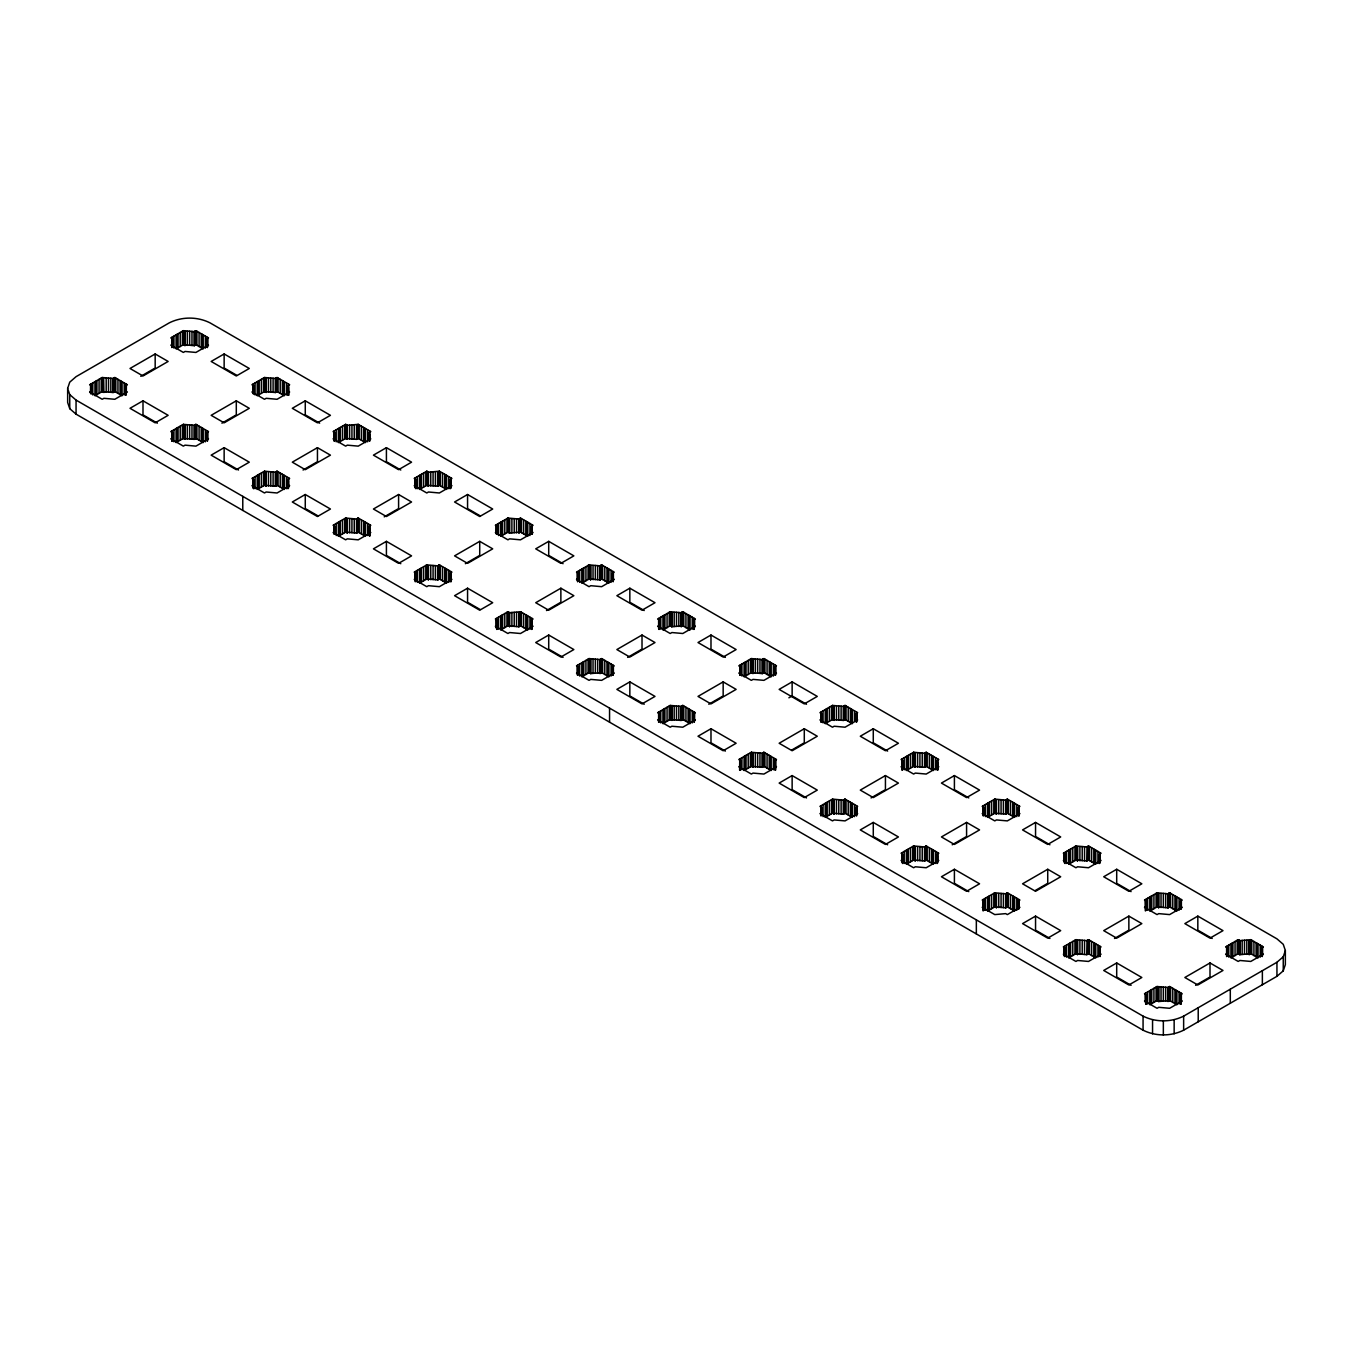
<?xml version="1.0" encoding="UTF-8"?>
<svg xmlns="http://www.w3.org/2000/svg" width="1353" height="1353" viewBox="0 0 1353 1353"><rect width="100%" height="100%" fill="white"/><g stroke="black" fill="none" stroke-linecap="round" stroke-linejoin="round"><path stroke-width="1.5" d="M91.328 385.723L91.328 391.051L89.636 392.015L102.219 399.287L103.91 398.306L114.802 399.287L127.368 392.015L125.694 391.051L125.694 385.723L127.368 384.759L114.802 377.504L113.111 378.468L102.219 377.504L89.636 384.759L91.328 385.723L91.328 393.757M172.474 338.893L172.474 344.203L170.782 345.167L183.365 352.44L185.04 351.459L195.931 352.44L208.514 345.167L206.84 344.203L206.84 338.893L208.514 337.912L195.931 330.656L194.257 331.62L183.365 330.656L170.782 337.912L172.474 338.893L172.474 346.926M172.474 432.571L172.474 437.898L170.782 438.862L183.365 446.135L185.04 445.154L195.931 446.135L208.514 438.862L206.84 437.898L206.84 432.571L208.514 431.607L195.931 424.352L194.257 425.316L183.365 424.352L170.782 431.607L172.474 432.571L172.474 440.604M253.603 385.723L253.603 391.051L251.929 392.015L264.495 399.287L266.186 398.306L277.077 399.287L289.66 392.015L287.969 391.051L287.969 385.723L289.66 384.759L277.077 377.504L275.403 378.468L264.495 377.504L251.929 384.759L253.603 385.723L253.603 393.757M253.603 479.419L253.603 484.746L251.929 485.71L264.495 492.982L266.186 492.002L277.077 492.982L289.66 485.71L287.969 484.746L287.969 479.419L289.66 478.455L277.077 471.199L275.403 472.163L264.495 471.199L251.929 478.455L253.603 479.419L253.603 488.754M334.292 433.907L334.749 437.898L333.075 438.862L345.641 446.135L347.332 445.154L358.224 446.135L370.807 438.862L369.115 437.898L369.115 432.571L370.807 431.607L358.224 424.352L347.332 425.316L345.641 424.352L333.075 431.607L334.749 432.571L334.292 440.588M334.292 527.585L334.749 531.594L333.075 532.558L345.641 539.83L347.332 538.849L358.224 539.83L370.807 532.558L369.115 531.594L369.115 526.266L370.807 525.302L358.224 518.047L356.532 519.011L345.641 518.047L333.075 525.302L334.749 526.266L334.292 534.283M659.317 619.962L659.317 625.289L657.643 626.253L670.209 633.508L671.9 632.544L682.791 633.508L695.357 626.253L693.683 625.289L693.683 619.962L695.357 618.997L682.791 611.725L681.1 612.706L670.209 611.725L657.643 618.997L659.317 619.962L659.317 629.297M659.317 713.657L659.317 718.984L657.643 719.948L670.209 727.204L671.9 726.24L682.791 727.204L695.357 719.948L693.683 718.984L693.683 713.657L695.357 712.693L682.791 705.42L681.1 706.401L670.209 705.42L657.643 712.693L659.317 713.657L659.317 721.69M740.463 666.809L740.463 672.137L738.772 673.101L751.355 680.356L753.029 679.392L763.938 680.356L776.504 673.101L774.829 672.137L774.829 666.809L776.504 665.845L763.938 658.573L762.246 659.554L751.355 658.573L738.772 665.845L740.463 666.809L740.463 674.843M740.463 760.504L740.463 765.832L738.772 766.796L751.355 774.051L753.029 773.087L763.938 774.051L776.504 766.796L774.829 765.832L774.829 760.504L776.504 759.54L763.938 752.268L762.246 753.249L751.355 752.268L738.772 759.54L740.463 760.504L740.463 769.84M821.609 713.657L821.609 718.984L819.918 719.948L832.501 727.204L834.175 726.24L845.067 727.204L857.65 719.948L855.959 718.984L855.959 713.657L857.65 712.693L845.067 705.42L843.393 706.401L832.501 705.42L819.918 712.693L821.609 713.657L821.609 721.69M821.609 807.352L821.609 812.663L819.918 813.643L832.501 820.899L834.175 819.935L845.067 820.899L857.65 813.643L855.959 812.663L855.959 807.352L857.65 806.388L845.067 799.116L843.393 800.097L832.501 799.116L819.918 806.388L821.609 807.352L821.609 815.385M902.299 761.824L902.739 765.832L901.064 766.796L913.63 774.051L915.321 773.087L926.213 774.051L938.796 766.796L937.105 765.832L937.105 760.504L938.796 759.54L926.213 752.268L924.539 753.249L913.63 752.268L901.064 759.54L902.739 760.504L902.299 769.857M902.299 855.519L902.739 859.51L901.064 860.491L913.63 867.747L915.321 866.783L926.213 867.747L938.796 860.491L937.105 859.51L937.105 854.2L938.796 853.236L926.213 845.963L924.539 846.944L913.63 845.963L901.064 853.236L902.739 854.2L902.299 862.216M1227.306 947.895L1227.306 953.205L1225.632 954.186L1238.198 961.442L1239.889 960.478L1250.781 961.442L1263.364 954.186L1261.672 953.205L1261.672 947.895L1263.364 946.914L1250.781 939.659L1239.889 940.639L1238.198 939.659L1225.632 946.914L1227.306 947.895L1227.306 955.928M67.65 388.396L69.747 382.155L76.056 376.675L169.362 322.809C181.978 316.534 197.318 316.534 209.935 322.809L1276.944 938.847L1283.253 944.326L1285.35 950.55L1285.35 964.604L1283.253 970.845L1276.944 976.325L1183.638 1030.191C1171.021 1036.466 1155.682 1036.466 1143.065 1030.191L76.056 414.153L69.747 408.674L67.65 402.45L67.65 388.396L69.747 394.619L69.747 408.674M1283.253 970.845L1283.253 956.791L1285.35 950.55M415.895 479.419L415.895 484.746L414.204 485.71L426.787 492.982L428.461 492.002L439.37 492.982L451.936 485.71L450.261 484.746L450.261 479.419L451.936 478.455L439.37 471.199L428.461 472.163L426.787 471.199L414.204 478.455L415.895 479.419L415.895 488.754M415.895 573.114L415.895 578.441L414.204 579.405L426.787 586.678L428.461 585.697L439.37 586.678L451.936 579.405L450.261 578.441L450.261 573.114L451.936 572.15L439.37 564.877L437.679 565.858L426.787 564.877L414.204 572.15L415.895 573.114L415.895 581.147M497.041 526.266L497.041 531.594L495.35 532.558L507.933 539.83L509.607 538.849L520.499 539.83L533.082 532.558L531.391 531.594L531.391 526.266L533.082 525.302L520.499 518.047L518.825 519.011L507.933 518.047L495.35 525.302L497.041 526.266L497.041 534.3M497.041 619.962L497.041 625.289L495.35 626.253L507.933 633.508L509.607 632.544L520.499 633.508L533.082 626.253L531.391 625.289L531.391 619.962L533.082 618.997L520.499 611.725L509.607 612.706L507.933 611.725L495.35 618.997L497.041 619.962L497.041 629.297M578.171 573.114L578.171 578.441L576.496 579.405L589.062 586.678L590.754 585.697L601.645 586.678L614.228 579.405L612.537 578.441L612.537 573.114L614.228 572.15L601.645 564.877L599.971 565.858L589.062 564.877L576.496 572.15L578.171 573.114L578.171 581.147M578.171 666.809L578.171 672.137L576.496 673.101L589.062 680.356L590.754 679.392L601.645 680.356L614.228 673.101L612.537 672.137L612.537 666.809L614.228 665.845L601.645 658.573L599.971 659.554L589.062 658.573L576.496 665.845L578.171 666.809L578.171 674.843M983.885 807.352L983.885 812.663L982.193 813.643L994.776 820.899L996.468 819.935L1007.359 820.899L1019.925 813.643L1018.251 812.663L1018.251 807.352L1019.925 806.388L1007.359 799.116L1005.668 800.097L994.776 799.116L982.193 806.388L983.885 807.352L983.885 815.385M983.885 901.047L983.885 906.358L982.193 907.339L994.776 914.594L1005.668 913.63L1007.359 914.594L1019.925 907.339L1018.251 906.358L1018.251 901.047L1019.925 900.066L1007.359 892.811L1005.668 893.792L994.776 892.811L982.193 900.066L983.885 901.047L983.885 910.383M1065.031 854.2L1065.031 859.51L1063.34 860.491L1075.923 867.747L1077.597 866.783L1088.505 867.747L1101.071 860.491L1099.397 859.51L1099.397 854.2L1101.071 853.236L1088.505 845.963L1086.814 846.944L1075.923 845.963L1063.34 853.236L1065.031 854.2L1065.031 863.535M1065.031 947.895L1065.031 953.205L1063.34 954.186L1075.923 961.442L1077.597 960.478L1088.505 961.442L1101.071 954.186L1099.397 953.205L1099.397 947.895L1101.071 946.914L1088.505 939.659L1086.814 940.639L1075.923 939.659L1063.34 946.914L1065.031 947.895L1065.031 955.928M1146.16 901.047L1146.16 906.358L1144.486 907.339L1157.069 914.594L1158.743 913.63L1169.635 914.594L1182.218 907.339L1180.526 906.358L1180.526 901.047L1182.218 900.066L1169.635 892.811L1167.96 893.792L1157.069 892.811L1144.486 900.066L1146.16 901.047L1146.16 910.383M1146.16 994.743L1146.16 1000.053L1144.486 1001.034L1157.069 1008.289L1158.743 1007.325L1169.635 1008.289L1182.218 1001.034L1180.526 1000.053L1180.526 994.743L1182.218 993.762L1169.635 986.506L1167.96 987.47L1157.069 986.506L1144.486 993.762L1146.16 994.743L1146.16 1004.078M69.747 394.619L76.056 400.099L1143.065 1016.137C1155.682 1022.411 1171.021 1022.411 1183.638 1016.137L1276.944 962.271L1283.253 956.791M155.172 353.962L130.006 368.473L142.995 375.982L168.144 361.454L155.172 353.962L155.172 368.016L140.797 376.32M203.204 334.851L203.204 348.905L195.931 344.711L194.257 345.675L183.365 344.711L176.093 348.905L176.093 334.851M94.947 381.698L94.947 395.752L102.219 391.558L113.111 392.522L114.802 391.558L122.074 395.752L122.074 381.698M142.995 400.809L130.006 408.302L155.172 422.829L168.144 415.32L142.995 400.809L142.995 414.864L157.371 423.168M224.141 353.962L211.153 361.454L236.301 375.982L249.29 368.473L224.141 353.962L224.141 368.016L236.707 375.271M236.301 400.809L211.153 415.32L224.141 422.829L249.29 408.302L236.301 400.809L236.301 414.864L221.926 423.168M203.204 428.546L203.204 442.6L195.931 438.406L194.257 439.37L183.365 438.406L176.093 442.6L176.093 428.546M284.35 381.698L284.35 395.752L277.077 391.558L275.403 392.522L264.495 391.558L257.239 395.752L257.239 381.698M224.141 447.657L211.153 455.149L236.301 469.677L249.29 462.168L224.141 447.657L224.141 461.711L238.5 470.015M305.271 400.809L292.299 408.302L317.448 422.829L330.436 415.32L305.271 400.809L305.271 414.864L319.646 423.168M317.448 447.657L292.299 462.168L305.271 469.677L330.436 455.149L317.448 447.657L317.448 461.711L303.072 470.015M284.35 475.393L284.35 489.448L277.077 485.253L275.403 486.217L264.495 485.253L258.22 488.873L258.22 474.818M365.496 428.546L365.496 442.6L358.224 438.406L356.532 439.37L345.641 438.406L338.368 442.6L338.368 428.546M305.271 494.505L292.299 501.997L317.448 516.525L330.436 509.016L305.271 494.505L305.271 508.559L317.854 515.814M386.417 447.657L373.428 455.149L398.594 469.677L411.566 462.168L386.417 447.657L386.417 461.711L400.792 470.015M398.594 494.505L373.428 509.016L386.417 516.525L411.566 501.997L398.594 494.505L398.594 508.559L384.218 516.863M365.496 522.241L365.496 536.295L358.224 532.101L356.532 533.065L345.641 532.101L338.368 536.295L338.368 522.241M446.642 475.393L446.642 489.448L439.37 485.253L437.679 486.217L426.787 485.253L419.515 489.448L419.515 475.393M386.417 541.352L373.428 548.844L398.594 563.355L411.566 555.863L386.417 541.352L386.417 555.406L400.792 563.694M467.563 494.505L454.574 501.997L479.723 516.525L492.712 509.016L467.563 494.505L467.563 508.559L480.129 515.814M479.723 541.352L454.574 555.863L467.563 563.355L492.712 548.844L479.723 541.352L479.723 555.406L465.364 563.694M446.642 569.089L446.642 583.143L439.37 578.949L437.679 579.913L426.787 578.949L419.515 583.143L419.515 569.089M527.771 522.241L527.771 536.295L520.499 532.101L509.607 533.065L507.933 532.101L500.661 536.295L500.661 522.241M467.563 588.2L454.574 595.692L479.723 610.203L492.712 602.711L467.563 588.2L467.563 602.254L480.129 609.51M548.709 541.352L535.72 548.844L560.869 563.355L573.858 555.863L548.709 541.352L548.709 555.406L563.068 563.694M560.869 588.2L535.72 602.711L548.709 610.203L573.858 595.692L560.869 588.2L560.869 602.254L546.494 610.541M527.771 615.936L527.771 629.991L520.499 625.796L518.825 626.76L507.933 625.796L500.661 629.991L500.661 615.936M608.918 569.089L608.918 583.143L601.645 578.949L599.971 579.913L589.062 578.949L581.807 583.143L581.807 569.089M548.709 635.031L535.72 642.54L560.869 657.051L573.858 649.558L548.709 635.031L548.709 649.102L563.068 657.389M629.838 588.2L616.867 595.692L642.015 610.203L655.004 602.711L629.838 588.2L629.838 602.254L644.214 610.541M642.015 635.031L616.867 649.558L629.838 657.051L655.004 642.54L642.015 635.031L642.015 649.102L627.64 657.389M608.918 662.784L608.918 676.838L601.645 672.644L590.754 673.608L589.062 672.644L581.807 676.838L581.807 662.784M662.936 615.936L662.936 629.991L670.209 625.796L671.9 626.76L682.791 625.796L690.064 629.991L690.064 615.936M629.838 681.878L616.867 689.387L642.015 703.898L655.004 696.406L629.838 681.878L629.838 695.949L644.214 704.236M710.985 635.031L697.996 642.54L723.162 657.051L736.133 649.558L710.985 635.031L710.985 649.102L725.36 657.389M723.162 681.878L697.996 696.406L710.985 703.898L736.133 689.387L723.162 681.878L723.162 695.949L708.786 704.236M771.193 662.784L771.193 676.838L763.938 672.644L762.246 673.608L751.355 672.644L744.082 676.838L744.082 662.784M662.936 709.632L662.936 723.686L670.209 719.492L681.1 720.456L682.791 719.492L690.064 723.686L690.064 709.632M710.985 728.726L697.996 736.235L723.162 750.746L736.133 743.254L710.985 728.726L710.985 742.797L725.36 751.084M792.131 681.878L779.142 689.387L804.291 703.898L817.28 696.406L792.131 681.878L792.131 695.949L806.506 704.236M788.884 697.81L792.131 695.949M804.291 728.726L779.142 743.254L792.131 750.746L817.28 736.235L804.291 728.726L804.291 742.797L791.725 750.052M771.193 756.462L771.193 770.534L763.938 766.322L762.246 767.303L751.355 766.322L744.082 770.534L744.082 756.462M852.339 709.632L852.339 723.686L845.067 719.492L843.393 720.456L832.501 719.492L825.229 723.686L825.229 709.632M792.131 775.573L779.142 783.083L804.291 797.593L817.28 790.101L792.131 775.573L792.131 789.645L806.506 797.932M873.277 728.726L860.288 736.235L885.437 750.746L898.426 743.254L873.277 728.726L873.277 742.797L887.636 751.084M885.437 775.573L860.288 790.101L873.277 797.593L898.426 783.083L885.437 775.573L885.437 789.645L871.061 797.932M852.339 803.31L852.339 817.381L845.067 813.17L843.393 814.151L832.501 813.17L825.229 817.381L825.229 803.31M933.485 756.462L933.485 770.534L926.213 766.322L924.539 767.303L913.63 766.322L906.358 770.534L906.358 756.462M873.277 822.421L860.288 829.913L885.437 844.441L898.426 836.949L873.277 822.421L873.277 836.475L887.636 844.779M954.406 775.573L941.434 783.083L966.583 797.593L979.572 790.101L954.406 775.573L954.406 789.645L968.782 797.932M966.583 822.421L941.434 836.949L954.406 844.441L979.572 829.913L966.583 822.421L966.583 836.475L952.208 844.779M933.485 850.158L933.485 864.229L926.213 860.018L924.539 860.998L913.63 860.018L906.358 864.229L906.358 850.158M1014.632 803.31L1014.632 817.381L1007.359 813.17L1005.668 814.151L994.776 813.17L987.504 817.381L987.504 803.31M954.406 869.269L941.434 876.761L966.583 891.289L979.572 883.797L954.406 869.269L954.406 883.323L968.782 891.627M1035.552 822.421L1022.564 829.913L1047.729 844.441L1060.701 836.949L1035.552 822.421L1035.552 836.475L1049.928 844.779M1047.729 869.269L1022.564 883.797L1035.552 891.289L1060.701 876.761L1047.729 869.269L1047.729 883.323L1035.146 890.595M1014.632 897.005L1014.632 911.076L1007.359 906.865L1005.668 907.846L994.776 906.865L987.504 911.076L987.504 897.005M1094.78 849.599L1094.78 863.654L1088.505 860.018L1086.814 860.998L1075.923 860.018L1068.65 864.229L1068.65 850.158M1035.552 916.116L1022.564 923.609L1047.729 938.136L1060.701 930.644L1035.552 916.116L1035.552 930.171L1049.928 938.475M1116.699 869.269L1103.71 876.761L1128.859 891.289L1141.847 883.797L1116.699 869.269L1116.699 883.323L1131.074 891.627M1128.859 916.116L1103.71 930.644L1116.699 938.136L1141.847 923.609L1128.859 916.116L1128.859 930.171L1114.5 938.475M1095.761 943.853L1095.761 957.924L1088.505 953.713L1086.814 954.694L1075.923 953.713L1068.65 957.924L1068.65 943.853M1176.907 897.005L1176.907 911.076L1169.635 906.865L1167.96 907.846L1157.069 906.865L1149.796 911.076L1149.796 897.005M1116.699 962.964L1103.71 970.456L1128.859 984.984L1141.847 977.492L1116.699 962.964L1116.699 977.018L1131.074 985.322M1197.828 916.116L1184.856 923.609L1210.005 938.136L1222.994 930.644L1197.828 916.116L1197.828 930.171L1212.203 938.475M1210.005 962.964L1184.856 977.492L1197.828 984.984L1222.994 970.456L1210.005 962.964L1210.005 977.018L1195.629 985.322M1176.907 990.7L1176.907 1004.755L1169.635 1000.56L1158.743 1001.541L1157.069 1000.56L1149.796 1004.755L1149.796 990.7M1258.053 943.853L1258.053 957.924L1250.781 953.713L1239.889 954.694L1238.198 953.713L1230.926 957.924L1230.926 943.853M1276.944 962.271L1276.944 976.325M1262.518 947.404L1262.518 955.438M1262.383 946.356L1262.281 956.571M1262.366 970.676L1262.366 984.747M1261.943 947.743L1262.129 955.911M1261.672 947.895L1261.672 955.928M1260.218 945.104L1260.218 957.163M1257.072 943.295L1257.072 957.349M1256.091 942.72L1256.091 956.774M1253.927 941.468L1253.927 955.539M1251.762 940.234L1251.762 954.288M1250.781 939.659L1250.781 953.713M1250.51 939.811L1250.51 953.865M1249.935 940.149L1249.935 954.203M1249.36 940.487L1249.36 954.541M1249.09 940.639L1249.09 954.694M1246.806 940.369L1246.806 954.423M1244.489 940.284L1244.489 954.339M1242.172 940.369L1242.172 954.423M1239.889 940.639L1239.889 954.694M1239.619 940.487L1239.619 954.541M1239.044 940.149L1239.044 954.203M1238.469 939.811L1238.469 953.865M1238.198 939.659L1238.198 953.713M1237.217 940.234L1237.217 954.288M1235.052 941.468L1235.052 955.539M1232.904 942.72L1232.904 956.774M1231.923 943.295L1231.923 957.349M1230.3 989.195L1230.3 1003.266M1228.778 945.104L1228.778 957.163M1227.053 947.743L1227.053 955.776M1226.85 949.214L1226.714 956.571M1226.613 946.356L1226.613 956.402M1198.217 1007.714L1198.217 1021.786M1183.638 1016.137L1183.638 1030.191M1181.372 900.557L1181.372 908.59M1181.372 994.252L1181.372 1002.285M1181.237 899.508L1180.983 909.064M1181.237 993.203L1180.983 1004.095M1180.797 900.895L1180.797 908.928M1180.797 994.59L1180.797 1004.23M1180.526 901.047L1180.526 909.081M1180.526 994.743L1180.526 1004.078M1179.072 898.257L1179.072 910.315M1179.072 991.952L1179.072 1004.011M1175.926 896.447L1175.926 910.501M1175.926 990.142L1175.926 1004.197M1174.945 895.872L1174.945 909.926M1174.945 989.567L1174.945 1003.622M1174.15 1019.773L1174.15 1033.827M1172.78 894.621L1172.78 908.692M1172.78 988.316L1172.78 1002.387M1170.616 893.386L1170.616 907.44M1170.616 987.081L1170.616 1001.135M1169.635 892.811L1169.635 906.865M1169.635 986.506L1169.635 1000.56M1169.381 892.963L1169.381 907.017M1169.381 986.658L1169.381 1000.713M1168.789 893.301L1168.789 907.356M1168.789 986.997L1168.789 1001.051M1168.214 893.64L1168.214 907.694M1168.214 987.335L1168.214 1001.389M1167.96 893.792L1167.96 907.846M1167.96 987.47L1167.96 1001.541M1165.677 893.521L1165.677 907.575M1165.677 987.216L1165.677 1001.271M1163.343 893.437L1163.343 907.491M1163.343 987.132L1163.343 1001.186M1163.343 1020.991L1163.343 1035.045M1161.026 893.521L1161.026 907.575M1161.026 987.216L1161.026 1001.271M1158.743 893.792L1158.743 907.846M1158.743 987.47L1158.743 1001.541M1158.489 893.64L1158.489 907.694M1158.489 987.335L1158.489 1001.389M1157.897 893.301L1157.897 907.356M1157.897 986.997L1157.897 1001.051M1157.322 892.963L1157.322 907.017M1157.322 986.658L1157.322 1000.713M1157.069 892.811L1157.069 906.865M1157.069 986.506L1157.069 1000.56M1156.088 893.386L1156.088 907.44M1156.088 987.081L1156.088 1001.135M1153.923 894.621L1153.923 908.692M1153.923 988.316L1153.923 1002.387M1152.553 1019.773L1152.553 1033.827M1151.758 895.872L1151.758 909.926M1151.758 989.567L1151.758 1003.622M1150.777 896.447L1150.777 910.501M1150.777 990.142L1150.777 1004.197M1147.632 898.257L1147.632 910.315M1147.632 991.952L1147.632 1004.011M1145.906 900.895L1145.906 910.535M1145.906 994.59L1145.906 1004.23M1145.467 899.508L1145.72 910.4M1145.467 993.203L1145.72 1004.095M1145.331 900.557L1145.331 910.873M1145.331 994.252L1145.331 1002.285M1143.065 1016.137L1143.065 1030.191M1100.09 852.661L1100.09 862.707M1100.09 946.356L1100.09 956.402M1099.837 855.519L1099.989 862.876M1099.837 949.214L1099.989 956.571M1099.651 854.047L1099.651 862.081M1099.651 947.743L1099.651 955.776M1099.397 854.2L1099.397 863.535M1099.397 947.895L1099.397 955.928M1097.926 851.409L1097.926 863.468M1097.926 945.104L1097.926 957.163M1095.761 850.158L1095.761 864.229M1094.78 943.295L1094.78 957.349M1093.799 849.024L1093.799 863.096M1093.799 942.72L1093.799 956.774M1091.634 847.79L1091.634 861.844M1091.634 941.468L1091.634 955.539M1089.486 846.538L1089.486 860.593M1089.486 940.234L1089.486 954.288M1088.505 845.963L1088.235 860.17M1088.505 939.659L1088.235 953.865M1087.66 846.454L1087.66 860.508M1087.66 940.149L1087.66 954.203M1087.085 846.792L1086.814 860.998M1087.085 940.487L1086.814 954.694M1084.531 846.674L1084.531 860.728M1084.531 940.369L1084.531 954.423M1082.214 846.589L1082.214 860.643M1082.214 940.284L1082.214 954.339M1079.897 846.674L1079.897 860.728M1079.897 940.369L1079.897 954.423M1077.597 846.944L1077.597 860.998M1077.597 940.639L1077.597 954.694M1077.343 846.792L1077.343 860.846M1077.343 940.487L1077.343 954.541M1076.768 846.454L1076.768 860.508M1076.768 940.149L1076.768 954.203M1076.176 846.115L1076.176 860.17M1076.176 939.811L1076.176 953.865M1075.923 845.963L1075.923 860.018M1075.923 939.659L1075.923 953.713M1074.942 846.538L1074.942 860.593M1074.942 940.234L1074.942 954.288M1072.777 847.79L1072.777 861.844M1072.777 941.468L1072.777 955.539M1070.612 849.024L1070.612 863.096M1070.612 942.72L1070.612 956.774M1069.631 849.599L1069.631 863.654M1069.631 943.295L1069.631 957.349M1066.485 851.409L1066.485 863.468M1066.485 945.104L1066.485 957.163M1064.76 854.047L1064.574 862.216M1064.76 947.743L1064.574 955.911M1064.321 852.661L1064.422 862.876M1064.321 946.356L1064.422 956.571M1064.185 853.709L1064.185 861.743M1064.185 947.404L1064.185 955.438M1018.944 805.813L1018.944 815.859M1018.944 899.508L1019.097 908.59M1018.708 808.671L1018.86 816.028M1018.708 902.366L1018.708 909.064M1018.505 807.2L1018.505 815.233M1018.505 900.895L1018.505 908.928M1018.251 807.352L1018.251 815.385M1018.251 901.047L1018.251 909.081M1016.796 804.561L1016.796 816.62M1016.796 898.257L1016.796 910.315M1013.651 802.752L1013.651 816.806M1013.651 896.447L1013.651 910.501M1012.67 802.177L1012.67 816.248M1012.67 895.872L1012.67 909.926M1010.505 800.942L1010.505 814.996M1010.505 894.621L1010.505 908.692M1008.34 799.691L1008.34 813.745M1008.34 893.386L1008.34 907.44M1007.359 799.116L1007.359 813.17M1007.359 892.811L1007.359 906.865M1007.089 799.268L1007.089 813.322M1007.089 892.963L1007.089 907.017M1006.514 799.606L1006.514 813.66M1006.514 893.301L1006.514 907.356M1005.939 799.944L1005.939 813.999M1005.939 893.64L1005.939 907.694M1005.668 800.097L1005.668 814.151M1005.668 893.792L1005.668 907.846M1003.385 799.826L1003.385 813.88M1003.385 893.521L1003.385 907.575M1001.068 799.741L1001.068 813.796M1001.068 893.437L1001.068 907.491M998.751 799.826L998.751 813.88M998.751 893.521L998.751 907.575M996.468 800.097L996.468 814.151M996.468 893.792L996.468 907.846M996.197 799.944L996.197 813.999M996.197 893.64L996.197 907.694M995.622 799.606L995.622 813.66M995.622 893.301L995.622 907.356M995.047 799.268L995.047 813.322M995.047 892.963L995.047 907.017M994.776 799.116L994.776 813.17M994.776 892.811L994.776 906.865M993.795 799.691L993.795 813.745M993.795 893.386L993.795 907.44M991.631 800.942L991.631 814.996M991.631 894.621L991.631 908.692M989.466 802.177L989.466 816.248M989.466 895.872L989.466 909.926M988.485 802.752L988.485 816.806M988.485 896.447L988.485 910.501M985.339 804.561L985.339 816.62M985.339 898.257L985.339 910.315M983.614 807.2L983.428 815.369M983.614 900.895L983.614 910.535M983.191 805.813L983.276 816.028M983.191 899.508L983.276 909.723M983.039 806.862L983.039 814.895M983.039 900.557L983.039 910.873M976.342 919.888L976.342 933.942M937.815 758.965L937.95 770.06M937.815 852.661L937.714 862.876M937.561 761.824L937.561 769.857M937.561 855.519L937.561 862.216M937.375 760.352L937.375 769.992M937.375 854.047L937.375 862.081M937.105 760.504L937.105 769.84M937.105 854.2L937.105 863.535M935.65 757.714L935.65 769.772M935.65 851.409L935.65 863.468M932.505 755.904L932.505 769.958M932.505 849.599L932.505 863.654M931.524 755.329L931.524 769.4M931.524 849.024L931.524 863.096M929.359 754.095L929.359 768.149M929.359 847.79L929.359 861.844M927.194 752.843L927.194 766.897M927.194 846.538L927.194 860.593M926.213 752.268L926.213 766.322M926.213 845.963L926.213 860.018M925.942 752.42L925.942 766.474M925.942 846.115L925.942 860.17M925.367 752.758L925.367 766.813M925.367 846.454L925.367 860.508M924.792 753.097L924.792 767.151M924.792 846.792L924.792 860.846M924.539 753.249L924.539 767.303M924.539 846.944L924.539 860.998M922.239 752.978L922.239 767.05M922.239 846.674L922.239 860.728M919.922 752.894L919.922 766.948M919.922 846.589L919.922 860.643M917.605 752.978L917.605 767.05M917.605 846.674L917.605 860.728M915.321 753.249L915.321 767.303M915.321 846.944L915.321 860.998M915.051 753.097L915.051 767.151M915.051 846.792L915.051 860.846M914.476 752.758L914.476 766.813M914.476 846.454L914.476 860.508M913.901 752.42L913.901 766.474M913.901 846.115L913.901 860.17M913.63 752.268L913.63 766.322M913.63 845.963L913.63 860.018M912.649 752.843L912.649 766.897M912.649 846.538L912.649 860.593M910.484 754.095L910.484 768.149M910.484 847.79L910.484 861.844M908.337 755.329L908.337 769.4M908.337 849.024L908.337 863.096M907.356 755.904L907.356 769.958M907.356 849.599L907.356 863.654M904.21 757.714L904.21 769.772M904.21 851.409L904.21 863.468M902.485 760.352L902.485 769.992M902.485 854.047L902.739 863.535M902.045 758.965L901.91 770.06M902.045 852.661L902.147 862.876M856.804 713.166L856.804 721.2M856.804 806.862L856.804 814.895M856.669 712.118L856.567 722.35M856.669 805.813L856.567 816.028M856.415 714.976L856.415 721.673M856.415 808.671L856.415 815.369M856.229 713.505L855.959 721.69M856.229 807.2L855.959 815.385M854.504 710.866L854.504 720.912M854.504 804.561L854.504 816.62M851.358 709.057L851.358 723.111M851.358 802.752L851.358 816.806M850.377 708.482L850.377 722.553M850.377 802.177L850.377 816.248M848.213 707.247L848.213 721.301M848.213 800.942L848.213 814.996M846.048 705.995L846.048 720.05M846.048 799.691L846.048 813.745M845.067 705.42L845.067 719.492M845.067 799.116L845.067 813.17M844.813 705.573L844.813 719.644M844.813 799.268L844.813 813.322M844.238 705.911L844.238 719.965M844.238 799.606L844.238 813.66M843.646 706.249L843.646 720.303M843.646 799.944L843.646 813.999M843.393 706.401L843.393 720.456M843.393 800.097L843.393 814.151M841.109 706.131L841.109 720.202M841.109 799.826L841.109 813.88M838.775 706.046L838.775 720.1M838.775 799.741L838.775 813.796M836.458 706.131L836.458 720.202M836.458 799.826L836.458 813.88M834.175 706.401L834.175 720.456M834.175 800.097L834.175 814.151M833.922 706.249L833.922 720.303M833.922 799.944L833.922 813.999M833.33 705.911L833.33 719.965M833.33 799.606L833.33 813.66M832.755 705.573L832.755 719.644M832.755 799.268L832.755 813.322M832.501 705.42L832.501 719.492M832.501 799.116L832.501 813.17M831.52 705.995L831.52 720.05M831.52 799.691L831.52 813.745M829.355 707.247L829.355 721.301M829.355 800.942L829.355 814.996M827.19 708.482L827.19 722.553M827.19 802.177L827.19 816.248M826.209 709.057L826.209 723.111M826.209 802.752L826.209 816.806M823.064 710.866L823.064 722.925M823.064 804.561L823.064 816.62M821.339 713.505L821.339 721.538M821.339 807.2L821.339 815.233M821.153 714.976L821.153 721.673M821.153 808.671L821.153 815.369M820.899 712.118L821 722.35M820.899 805.813L821 816.028M775.658 666.319L775.658 674.352M775.658 760.014L775.658 770.06M775.523 665.27L775.523 675.316M775.523 758.965L775.421 769.197M775.083 666.657L775.269 674.826M775.083 760.352L775.083 769.992M774.829 666.809L774.829 674.843M774.829 760.504L774.829 769.84M773.358 664.019L773.358 676.077M773.358 757.714L773.358 769.772M770.212 662.209L770.212 676.263M770.212 755.904L770.212 769.958M769.231 661.651L769.231 675.705M769.231 755.329L769.231 769.4M767.066 660.399L767.066 674.454M767.066 754.095L767.066 768.149M764.919 659.148L764.919 673.202M764.919 752.843L764.919 766.897M763.938 658.573L763.938 672.644M763.938 752.268L763.938 766.322M763.667 658.725L763.667 672.796M763.667 752.42L763.667 766.474M763.092 659.063L763.092 673.117M763.092 752.758L763.092 766.813M762.517 659.401L762.517 673.456M762.517 753.097L762.517 767.151M762.246 659.554L762.246 673.608M762.246 753.249L762.246 767.303M759.963 659.283L759.963 673.354M759.963 752.978L759.963 767.05M757.646 659.199L757.646 673.253M757.646 752.894L757.646 766.948M755.329 659.283L755.329 673.354M755.329 752.978L755.329 767.05M753.029 659.554L753.029 673.608M753.029 753.249L753.029 767.303M752.775 659.401L752.775 673.456M752.775 753.097L752.775 767.151M752.2 659.063L752.2 673.117M752.2 752.758L752.2 766.813M751.608 658.725L751.608 672.796M751.608 752.42L751.608 766.474M751.355 658.573L751.355 672.644M751.355 752.268L751.355 766.322M750.374 659.148L750.374 673.202M750.374 752.843L750.374 766.897M748.209 660.399L748.209 674.454M748.209 754.095L748.209 768.149M746.044 661.651L746.044 675.705M746.044 755.329L746.044 769.4M745.063 662.209L745.063 676.263M745.063 755.904L745.063 769.958M741.918 664.019L741.918 676.077M741.918 757.714L741.918 769.772M740.192 666.657L740.192 674.69M740.192 760.352L740.192 769.992M740.006 668.128L740.006 674.826M740.006 761.824L740.006 769.857M739.753 665.27L739.753 675.316M739.753 758.965L739.617 770.06M694.529 619.488L694.529 627.504M694.529 713.166L694.529 721.2M694.377 618.422L694.292 628.655M694.377 712.118L694.292 722.35M693.937 619.809L693.937 629.449M693.937 713.505L694.14 721.673M693.683 619.962L693.683 629.297M693.683 713.657L693.683 721.69M692.229 617.171L692.229 629.23M692.229 710.866L692.229 722.925M689.083 615.361L689.083 629.416M689.083 709.057L689.083 723.111M688.102 614.803L688.102 628.857M688.102 708.482L688.102 722.553M685.937 613.552L685.937 627.606M685.937 707.247L685.937 721.301M683.772 612.3L683.772 626.354M683.772 705.995L683.772 720.05M682.791 611.725L682.791 625.796M682.791 705.42L682.791 719.492M682.521 611.877L682.521 625.949M682.521 705.573L682.521 719.644M681.946 612.216L681.946 626.27M681.946 705.911L681.946 719.965M681.371 612.554L681.371 626.608M681.371 706.249L681.371 720.303M681.1 612.706L681.1 626.76M681.1 706.401L681.1 720.456M678.817 612.435L678.817 626.507M678.817 706.131L678.817 720.202M676.5 612.351L676.5 626.422M676.5 706.046L676.5 720.1M674.183 612.435L674.183 626.507M674.183 706.131L674.183 720.202M671.9 612.706L671.9 626.76M671.9 706.401L671.9 720.456M671.629 612.554L671.629 626.608M671.629 706.249L671.629 720.303M671.054 612.216L671.054 626.27M671.054 705.911L671.054 719.965M670.209 611.725L670.479 625.949M670.209 705.42L670.479 719.644M669.228 612.3L669.228 626.354M669.228 705.995L669.228 720.05M667.063 613.552L667.063 627.606M667.063 707.247L667.063 721.301M664.898 614.803L664.898 628.857M664.898 708.482L664.898 722.553M663.917 615.361L663.917 629.416M663.917 709.057L663.917 723.111M660.771 617.171L660.771 629.23M660.771 710.866L660.771 722.925M659.063 619.809L659.063 629.449L658.86 621.281M659.063 713.505L659.063 721.538M658.86 714.976L658.708 722.35M658.623 618.422L658.623 628.469M658.623 712.118L658.623 722.164M613.383 572.64L613.383 580.674M613.383 666.319L613.383 674.352M613.247 571.575L613.146 581.807M613.247 665.27L613.247 675.316M612.808 572.962L612.808 580.995M612.808 666.657L612.808 674.69M612.537 573.114L612.537 581.147M612.537 666.809L612.537 674.843M611.082 570.323L611.082 582.382M611.082 664.019L611.082 676.077M609.56 708.126L609.56 722.181M607.937 568.514L607.937 582.568M607.937 662.209L607.937 676.263M606.956 567.956L606.956 582.01M606.956 661.651L606.956 675.705M604.791 566.704L604.791 580.758M604.791 660.399L604.791 674.454M602.626 565.453L602.626 579.507M602.626 659.148L602.626 673.202M601.645 564.877L601.645 578.949M601.645 658.573L601.645 672.644M601.392 565.03L601.392 579.101M601.392 658.725L601.392 672.796M600.8 565.368L600.8 579.422M600.8 659.063L600.8 673.117M600.225 565.706L600.225 579.76M600.225 659.401L600.225 673.456M599.971 565.858L599.971 579.913M599.971 659.554L599.971 673.608M597.671 565.605L597.671 579.659M597.671 659.283L597.671 673.354M595.354 565.503L595.354 579.574M595.354 659.199L595.354 673.253M593.037 565.605L593.037 579.659M593.037 659.283L593.037 673.354M590.754 565.858L590.754 579.913M590.754 659.554L590.754 673.608M590.483 565.706L590.483 579.76M590.483 659.401L590.483 673.456M589.908 565.368L589.908 579.422M589.908 659.063L589.908 673.117M589.333 565.03L589.333 579.101M589.333 658.725L589.333 672.796M589.062 564.877L589.062 578.949M589.062 658.573L589.062 672.644M588.081 565.453L588.081 579.507M588.081 659.148L588.081 673.202M585.934 566.704L585.934 580.758M585.934 660.399L585.934 674.454M583.769 567.956L583.769 582.01M583.769 661.651L583.769 675.705M582.788 568.514L582.788 582.568M582.788 662.209L582.788 676.263M579.642 570.323L579.642 582.382M579.642 664.019L579.642 676.077M577.917 572.962L577.917 580.995M577.917 666.657L577.917 674.69M577.477 571.575L577.579 581.807M577.477 665.27L577.477 675.316M577.342 572.64L577.342 580.674M577.342 666.319L577.342 674.352M532.101 524.727L532.236 533.826M532.101 618.422L532.101 628.469M531.847 527.585L531.847 534.283M531.847 621.281L531.847 629.314M531.661 526.114L531.661 534.147M531.661 619.809L531.661 629.449M531.391 526.266L531.391 534.3M531.391 619.962L531.391 629.297M529.936 523.493L529.936 535.534M529.936 617.171L529.936 629.23M526.791 521.666L526.791 535.72M526.791 615.361L526.791 629.416M525.81 521.108L525.81 535.162M525.81 614.803L525.81 628.857M523.645 519.856L523.645 533.911M523.645 613.552L523.645 627.606M521.48 518.605L521.48 532.659M521.48 612.3L521.48 626.354M520.499 518.047L520.245 532.253M520.499 611.725L520.245 625.949M519.67 518.52L519.67 532.575M519.67 612.216L519.67 626.27M519.078 518.859L519.078 532.913M519.078 612.554L519.078 626.608M518.825 519.011L518.825 533.065M518.825 612.706L518.825 626.76M516.542 518.757L516.542 532.811M516.542 612.435L516.542 626.507M514.225 518.656L514.225 532.727M514.225 612.351L514.225 626.422M511.891 518.757L511.891 532.811M511.891 612.435L511.891 626.507M509.607 519.011L509.607 533.065M509.607 612.706L509.607 626.76M509.354 518.859L509.354 532.913M509.354 612.554L509.354 626.608M508.762 518.52L508.762 532.575M508.762 612.216L508.762 626.27M508.187 518.199L508.187 532.253M508.187 611.877L508.187 625.949M507.933 518.047L507.933 532.101M507.933 611.725L507.933 625.796M506.952 518.605L506.952 532.659M506.952 612.3L506.952 626.354M504.787 519.856L504.787 533.911M504.787 613.552L504.787 627.606M502.623 521.108L502.623 535.162M502.623 614.803L502.623 628.857M501.642 521.666L501.642 535.72M501.642 615.361L501.642 629.416M498.496 523.493L498.496 535.534M498.496 617.171L498.496 629.23M496.771 526.114L496.585 534.283M496.771 619.809L496.771 629.449M496.331 524.727L496.433 532.947M496.331 618.422L496.433 628.655M496.196 525.793L496.196 533.826M496.196 619.488L496.196 627.504M450.955 477.88L450.955 487.926M450.955 571.575L450.955 581.621M450.701 480.738L450.853 488.112M450.701 574.433L450.853 581.807M450.515 479.266L450.515 487.3M450.515 572.962L450.515 580.995M450.261 479.419L450.261 488.754M450.261 573.114L450.261 581.147M448.79 476.645L448.79 488.687M448.79 570.323L448.79 582.382M445.644 474.818L445.644 488.873M445.644 568.514L445.644 582.568M444.663 474.26L444.663 488.315M444.663 567.956L444.663 582.01M442.516 473.009L442.516 487.063M442.516 566.704L442.516 580.758M440.351 471.757L440.351 485.812M440.351 565.453L440.351 579.507M439.37 471.199L439.37 485.253M439.37 564.877L439.37 578.949M439.099 471.351L439.099 485.406M439.099 565.03L439.099 579.101M438.524 471.673L438.524 485.744M438.524 565.368L438.524 579.422M437.949 472.011L437.949 486.065M437.949 565.706L437.949 579.76M437.679 472.163L437.679 486.217M437.679 565.858L437.679 579.913M435.395 471.909L435.395 485.964M435.395 565.605L435.395 579.659M433.078 471.808L433.078 485.879M433.078 565.503L433.078 579.574M430.761 471.909L430.761 485.964M430.761 565.605L430.761 579.659M428.461 472.163L428.461 486.217M428.461 565.858L428.461 579.913M428.208 472.011L428.208 486.065M428.208 565.706L428.208 579.76M427.633 471.673L427.633 485.744M427.633 565.368L427.633 579.422M427.058 471.351L427.058 485.406M427.058 565.03L427.058 579.101M426.787 471.199L426.787 485.253M426.787 564.877L426.787 578.949M425.806 471.757L425.806 485.812M425.806 565.453L425.806 579.507M423.641 473.009L423.641 487.063M423.641 566.704L423.641 580.758M421.476 474.26L421.476 488.315M421.476 567.956L421.476 582.01M420.495 474.818L420.495 488.873M420.495 568.514L420.495 582.568M417.35 476.645L417.35 488.687M417.35 570.323L417.35 582.382M415.625 479.266L415.439 487.435M415.625 572.962L415.439 581.13M415.185 477.88L415.286 488.112M415.185 571.575L415.286 581.807M415.05 478.945L415.05 486.979M415.05 572.64L415.05 580.674M369.809 431.032L369.724 441.264M369.809 524.727L369.961 536.092M369.572 433.907L369.572 440.588M369.572 527.585L369.572 535.619M369.386 432.419L369.386 440.452M369.386 526.114L369.386 535.754M369.115 432.571L369.115 440.604M369.115 526.266L369.115 535.602M367.661 429.797L367.661 441.839M367.661 523.493L367.661 535.534M364.515 427.971L364.515 442.042M364.515 521.666L364.515 535.72M363.534 427.413L363.534 441.467M363.534 521.108L363.534 535.162M361.369 426.161L361.369 440.215M361.369 519.856L361.369 533.911M359.205 424.91L359.205 438.964M359.205 518.605L359.205 532.659M358.224 424.352L358.224 438.406M358.224 518.047L358.224 532.101M357.953 424.504L357.953 438.558M357.953 518.199L357.953 532.253M357.378 424.825L357.378 438.896M357.378 518.52L357.378 532.575M356.803 425.163L356.803 439.218M356.803 518.859L356.803 532.913M356.532 425.316L356.532 439.37M356.532 519.011L356.532 533.065M354.249 425.062L354.249 439.116M354.249 518.757L354.249 532.811M351.932 424.977L351.932 439.032M351.932 518.656L351.932 532.727M349.615 425.062L349.615 439.116M349.615 518.757L349.615 532.811M347.332 425.316L347.332 439.37M347.332 519.011L347.332 533.065M347.061 425.163L347.061 439.218M347.061 518.859L347.061 532.913M346.486 424.825L346.486 438.896M346.486 518.52L346.486 532.575M345.911 424.504L345.911 438.558M345.911 518.199L345.911 532.253M345.641 424.352L345.641 438.406M345.641 518.047L345.641 532.101M344.66 424.91L344.66 438.964M344.66 518.605L344.66 532.659M342.495 426.161L342.495 440.215M342.495 519.856L342.495 533.911M340.33 427.413L340.33 441.467M340.33 521.108L340.33 535.162M339.349 427.971L339.349 442.042M339.349 521.666L339.349 535.72M336.204 429.797L336.204 441.839M336.204 523.493L336.204 535.534M334.495 432.419L334.749 440.604M334.495 526.114L334.749 534.3M334.056 431.032L334.14 441.264M334.056 524.727L334.14 532.947M333.903 432.097L333.903 440.131M333.903 525.793L333.903 533.826M288.679 384.184L288.815 395.279M288.679 477.88L288.578 488.112M288.426 387.059L288.426 395.093M288.426 480.738L288.426 487.435M288.24 385.588L288.24 395.211M288.24 479.266L288.24 487.3M287.969 385.723L287.969 395.059M287.969 479.419L287.969 488.754M286.515 382.95L286.515 394.991M286.515 476.645L286.515 488.687M283.369 381.123L283.369 395.194M283.369 474.818L283.369 488.873M282.388 380.565L282.388 394.619M282.388 474.26L282.388 488.315M280.223 379.314L280.223 393.368M280.223 473.009L280.223 487.063M278.058 378.062L278.058 392.116M278.058 471.757L278.058 485.812M277.077 377.504L277.077 391.558M277.077 471.199L277.077 485.253M276.824 377.656L276.824 391.71M276.824 471.351L276.824 485.406M276.232 377.977L276.232 392.049M276.232 471.673L276.232 485.744M275.657 378.316L275.657 392.37M275.657 472.011L275.657 486.065M275.403 378.468L275.403 392.522M275.403 472.163L275.403 486.217M273.103 378.214L273.103 392.269M273.103 471.909L273.103 485.964M270.786 378.13L270.786 392.184M270.786 471.808L270.786 485.879M268.469 378.214L268.469 392.269M268.469 471.909L268.469 485.964M266.186 378.468L266.186 392.522M266.186 472.163L266.186 486.217M265.915 378.316L265.915 392.37M265.915 472.011L265.915 486.065M265.34 377.977L265.34 392.049M265.34 471.673L265.34 485.744M264.765 377.656L264.765 391.71M264.765 471.351L264.765 485.406M264.495 377.504L264.495 391.558M264.495 471.199L264.495 485.253M263.514 378.062L263.514 392.116M263.514 471.757L263.514 485.812M261.366 379.314L261.366 393.368M261.366 473.009L261.366 487.063M259.201 380.565L259.201 394.619M259.201 474.26L259.201 488.315M258.22 381.123L258.22 395.194M257.239 475.393L257.239 489.448M255.074 382.95L255.074 394.991M255.074 476.645L255.074 488.687M253.349 385.588L253.349 393.605M253.349 479.266L253.349 487.3M253.163 387.059L253.163 393.74M253.163 480.738L253.163 487.435M252.91 384.184L252.774 393.283M252.91 477.88L253.011 488.112M242.779 496.365L242.779 510.419M207.669 338.402L207.669 346.436M207.669 432.097L207.669 440.131M207.533 337.354L207.432 347.569M207.533 431.032L207.432 441.264M207.094 338.74L207.28 346.892M207.094 432.419L207.28 440.588M206.84 338.893L206.84 346.926M206.84 432.571L206.84 440.604M205.368 336.102L205.368 348.144M205.368 429.797L205.368 441.839M202.223 334.276L202.223 348.347M202.223 427.971L202.223 442.042M201.242 333.717L201.242 347.772M201.242 427.413L201.242 441.467M199.077 332.466L199.077 346.52M199.077 426.161L199.077 440.215M196.912 331.214L196.912 345.269M196.912 424.91L196.912 438.964M195.931 330.656L195.931 344.711M195.931 424.352L195.931 438.406M195.678 330.808L195.678 344.863M195.678 424.504L195.678 438.558M195.103 331.13L195.103 345.201M195.103 424.825L195.103 438.896M194.511 331.468L194.511 345.522M194.511 425.163L194.511 439.218M194.257 331.62L194.257 345.675M194.257 425.316L194.257 439.37M191.974 331.367L191.974 345.421M191.974 425.062L191.974 439.116M189.657 331.282L189.657 345.336M189.657 424.977L189.657 439.032M187.323 331.367L187.323 345.421M187.323 425.062L187.323 439.116M185.04 331.62L185.04 345.675M185.04 425.316L185.04 439.37M184.786 331.468L184.786 345.522M184.786 425.163L184.786 439.218M184.211 331.13L184.211 345.201M184.211 424.825L184.211 438.896M183.619 330.808L183.619 344.863M183.619 424.504L183.619 438.558M183.365 330.656L183.365 344.711M183.365 424.352L183.365 438.406M182.384 331.214L182.384 345.269M182.384 424.91L182.384 438.964M180.22 332.466L180.22 346.52M180.22 426.161L180.22 440.215M178.055 333.717L178.055 347.772M178.055 427.413L178.055 441.467M177.074 334.276L177.074 348.347M177.074 427.971L177.074 442.042M173.928 336.102L173.928 348.144M173.928 429.797L173.928 441.839M172.203 338.74L172.203 346.774M172.203 432.419L172.203 440.452M172.017 340.212L171.865 347.569M172.017 433.907L171.865 441.264M171.763 337.354L171.763 347.383M171.763 431.032L171.763 441.078M126.387 384.184L126.286 394.416M125.947 385.588L125.947 395.211M125.694 385.723L125.694 395.059M124.222 382.95L124.222 394.991M121.077 381.123L121.077 395.194M120.096 380.565L120.096 394.619M117.948 379.314L117.948 393.368M115.783 378.062L115.783 392.116M114.802 377.504L114.802 391.558M114.531 377.656L114.531 391.71M113.956 377.977L113.956 392.049M113.381 378.316L113.381 392.37M113.111 378.468L113.111 392.522M110.828 378.214L110.828 392.269M108.511 378.13L108.511 392.184M106.194 378.214L106.194 392.269M103.64 378.316L103.91 392.522M103.065 377.977L103.065 392.049M102.219 377.504L102.49 391.71M101.238 378.062L101.238 392.116M99.073 379.314L99.073 393.368M96.909 380.565L96.909 394.619M95.928 381.123L95.928 395.194M92.782 382.95L92.782 394.991M91.057 385.588L91.057 393.605M90.871 387.059L90.871 393.74M90.617 384.184L90.482 393.283M76.056 400.099L76.056 414.153"/></g></svg>
